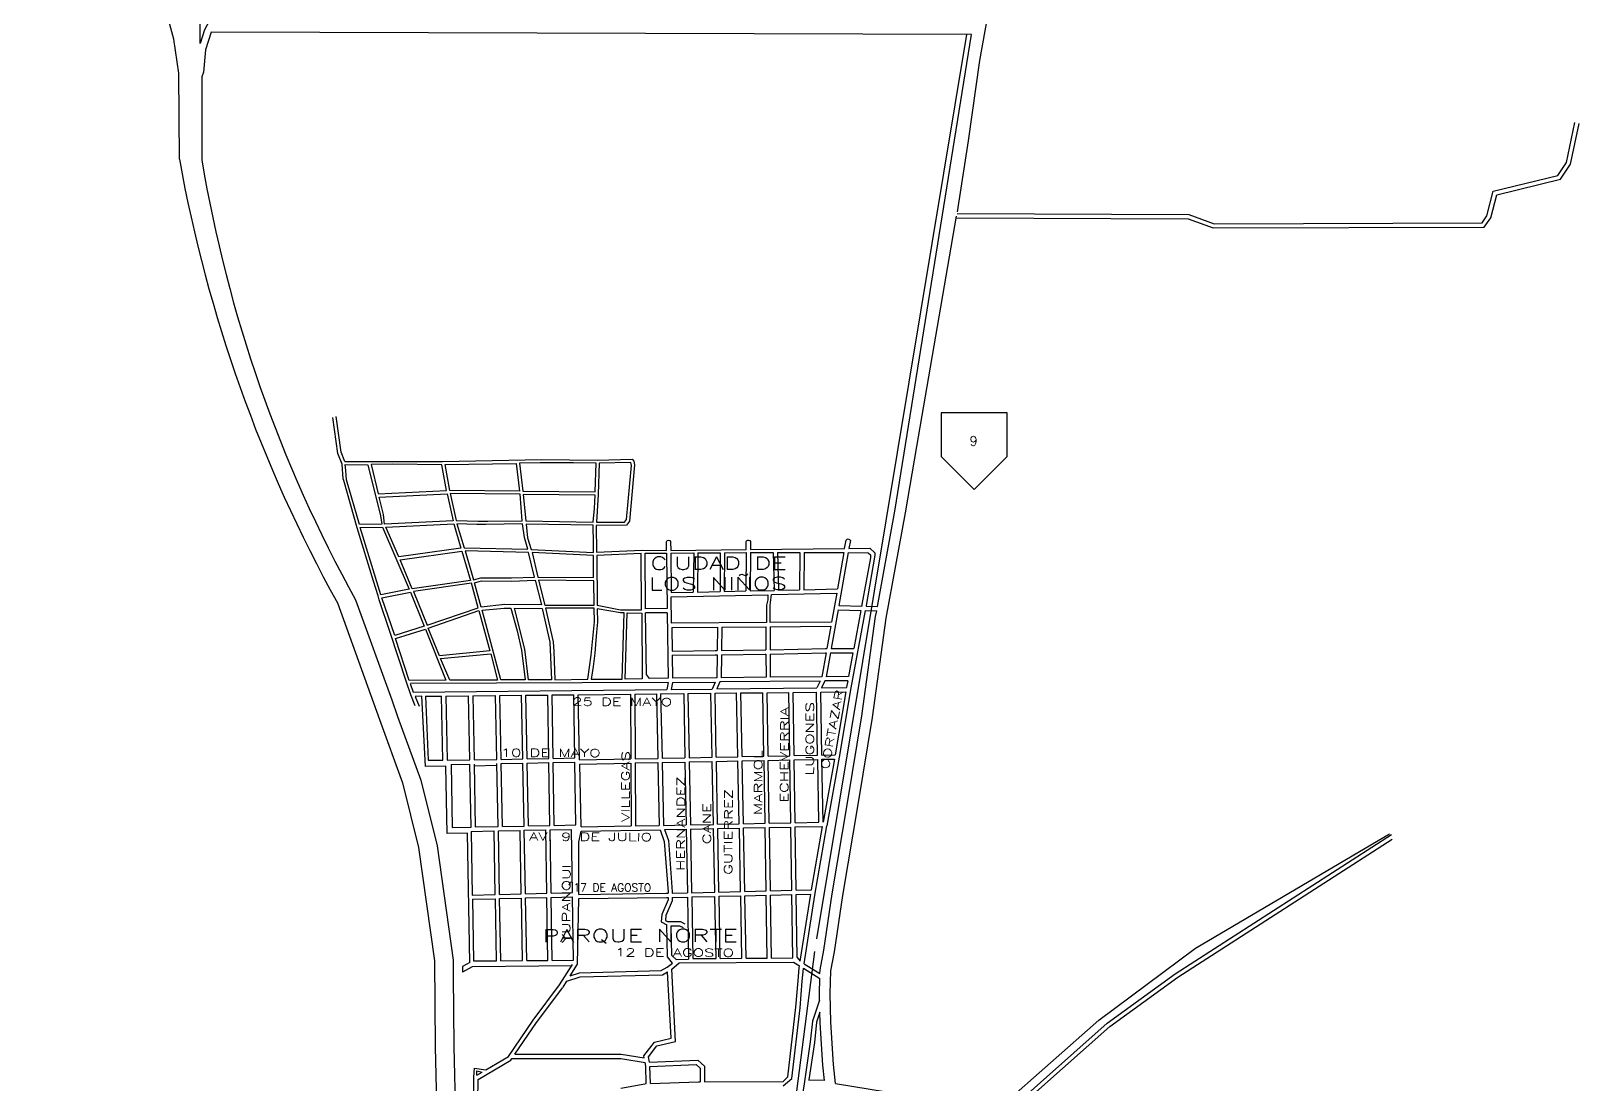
# Model space of a CAD drawing. Header units: millimetres. Extents: x 4375152 to 4409667, y 6523746 to 6549185.
# Drawn here: x 4386273 to 4389561, y 6536625 to 6538863 of the extents above; entities that cross this region are included whole.
import ezdxf
from ezdxf.enums import TextEntityAlignment as Align

# ---------------------------------------------------------------- set-up
doc = ezdxf.new("R2010")
doc.units = ezdxf.units.MM
for name, color, linetype in [('CANAL', 252, 'Continuous'), ('FERROCARRIL', 252, 'VÍAS'), ('LINEA CALLE', 252, 'Continuous'), ('NOMBRE BARRIO', 8, 'Continuous'), ('NOMBRE CALLE', 252, 'Continuous')]:
    doc.layers.add(name, color=color, linetype=linetype)
doc.styles.add('ROMANS', font='romans')
doc.styles.get("Standard").update_dxf_attribs({"font": 'arial.ttf'})
doc.linetypes.add('SUBTERRANEA_3', pattern='A,40,0,["///",Standard,S=5.6,R=0,X=0,Y=-1.2],-12.5', length=52.5)
doc.linetypes.add('VÍAS', pattern='A,3.81,[130,ltypeshp.shx,S=6.35,R=0,X=0,Y=0],3.81', length=7.62)

msp = doc.modelspace()

# ---------------------------------------------------------------- linework, layer by layer
at = {"layer": 'CANAL', "transparency": 33554687, "flags": 128}
for points in [[(4388745.8, 6536913.9), (4389158, 6537156.5)], [(4388541, 6536760.8), (4388745.8, 6536913.9)]]:
    msp.add_lwpolyline(points, dxfattribs=at)
msp.add_lwpolyline([(4387810.9, 6536492.4), (4387810.9, 6536492.4), (4387911.6, 6536466.7, -0.043078), (4387936.3, 6536400.7, 0.425174), (4388034.6, 6536394.3, 0.054011), (4388335.6, 6536579.1), (4388541, 6536760.8)], format="xyb", dxfattribs=at)
at = {"layer": 'FERROCARRIL', "ltscale": 0.3, "transparency": 33554687, "flags": 128}
for points in [[(4388259.7, 6538855.5), (4387941.1, 6536933.2)], [(4387936.8, 6536906.7), (4387898.3, 6536609.6), (4387886.4, 6536525)]]:
    msp.add_lwpolyline(points, dxfattribs=at)
at = {"layer": 'LINEA CALLE', "transparency": 33554687}
for p, q in [((4388288.2, 6538800.4), (4388320.7, 6538984.5)), ((4388264, 6538629.4), (4388288.2, 6538800.4)), ((4388240.2, 6538478.2), (4388264, 6538629.4)), ((4388154.1, 6537979.4), (4388238.7, 6538469.2)), ((4388129.8, 6537838.6), (4388154.1, 6537979.4)), ((4388070.6, 6537639.8), (4388107.6, 6537842.5)), ((4388089, 6537614.6), (4388129.8, 6537838.6)), ((4387745.7, 6537754), (4387791.8, 6537754.3)), ((4387791.8, 6537754.3), (4387791.3, 6537672.7)), ((4387800.8, 6537754.3), (4387800.3, 6537672.9)), ((4387800.8, 6537754.3), (4387849, 6537754.7)), ((4387849, 6537754.7), (4387851.1, 6537674)), ((4387858, 6537754.7), (4387860.1, 6537674.2)), ((4387858, 6537754.7), (4387905.7, 6537754.7)), ((4387905.7, 6537754.7), (4387905, 6537675.2)), ((4387914.8, 6537754.7), (4387914, 6537675.4)), ((4387914.8, 6537754.7), (4387999.3, 6537754.7)), ((4387999.3, 6537754.7), (4387985.5, 6537677)), ((4388008.4, 6537754.5), (4387988.5, 6537641.7)), ((4388008.4, 6537754.5), (4388050.6, 6537754.1)), ((4388054.1, 6537763.5), (4388065.1, 6537753.6)), ((4387578.1, 6537635), (4387576.8, 6537752.8)), ((4387576.8, 6537752.8), (4387622.6, 6537752.8)), ((4387622.6, 6537752.8), (4387624, 6537635.5)), ((4387631.6, 6537753.1), (4387680.2, 6537753.5)), ((4387631.6, 6537753.1), (4387632.6, 6537669.2)), ((4387680.2, 6537753.5), (4387679.1, 6537670.3)), ((4387689.3, 6537753.6), (4387688.2, 6537670.4)), ((4387689.3, 6537753.6), (4387736.7, 6537753.9)), ((4387736.7, 6537753.9), (4387736.2, 6537671.5)), ((4387745.7, 6537754), (4387745.2, 6537671.7)), ((4388056, 6537743.1), (4388037.6, 6537643.7)), ((4388065.1, 6537748.8), (4388046.5, 6537642.1)), ((4388050.6, 6537754.1), (4388056, 6537749.2)), ((4388056, 6537749.2), (4388056, 6537743.1)), ((4388065.1, 6537753.6), (4388065.1, 6537748.8)), ((4387632.6, 6537669.2), (4387679.1, 6537670.3)), ((4387688.2, 6537670.4), (4387736.2, 6537671.5)), ((4387745.2, 6537671.7), (4387791.3, 6537672.7)), ((4387800.3, 6537672.9), (4387851.1, 6537674)), ((4387860.1, 6537674.2), (4387905, 6537675.2)), ((4387914, 6537675.4), (4387985.5, 6537677)), ((4386923.4, 6537647.5), (4387012.6, 6537399.7)), ((4386962.2, 6537653.8), (4387038.8, 6537441)), ((4387624, 6537635.5), (4387578.1, 6537635)), ((4387624.1, 6537626.5), (4387578.2, 6537626)), ((4387579.7, 6537495.4), (4387578.2, 6537626)), ((4387624.1, 6537626.5), (4387625.8, 6537487.3)), ((4387986.9, 6537632.7), (4387972.3, 6537550.2)), ((4387986.8, 6537632.7), (4388035.4, 6537631.5)), ((4387988.5, 6537641.7), (4388037, 6537640.5)), ((4388044.5, 6537631.3), (4388013.9, 6537466.8)), ((4388035.4, 6537631.5), (4388020.2, 6537550.1)), ((4388037.6, 6537643.7), (4388037, 6537640.5)), ((4388044.5, 6537631.3), (4388068.9, 6537630.8)), ((4388046.5, 6537642.1), (4388046.2, 6537640.3)), ((4388046.2, 6537640.3), (4388070.6, 6537639.8)), ((4388066.6, 6537618.2), (4388068.9, 6537630.8)), ((4387633.5, 6537595.1), (4387731, 6537595.8)), ((4387633.5, 6537595.1), (4387634.2, 6537545)), ((4387731, 6537595.8), (4387730.2, 6537546.2)), ((4387740, 6537595.9), (4387739.2, 6537546.3)), ((4387740, 6537595.9), (4387833.4, 6537596.6)), ((4387833.4, 6537596.6), (4387833.6, 6537547.4)), ((4387842.4, 6537596.7), (4387971.5, 6537597.7)), ((4387842.4, 6537596.7), (4387842.6, 6537547.6)), ((4387971.5, 6537597.7), (4387963.1, 6537550.3)), ((4388037.6, 6537407), (4388066.6, 6537618.2)), ((4388060, 6537403.6), (4388089, 6537614.6)), ((4387634.2, 6537545), (4387725.9, 6537546.2)), ((4387634.3, 6537536), (4387726, 6537537.1)), ((4387634.3, 6537536), (4387634.9, 6537487.4)), ((4387725.9, 6537546.2), (4387730.2, 6537546.2)), ((4387726, 6537537.1), (4387730, 6537537.2)), ((4387730, 6537537.2), (4387729.2, 6537488.3)), ((4387739.1, 6537537.3), (4387738.3, 6537488.4)), ((4387739.1, 6537537.3), (4387831.9, 6537538.4)), ((4387739.2, 6537546.3), (4387831.7, 6537547.4)), ((4387831.7, 6537547.4), (4387833.6, 6537547.4)), ((4387831.9, 6537538.4), (4387833.6, 6537538.4)), ((4387833.6, 6537538.4), (4387833.9, 6537489.3)), ((4387842.6, 6537547.6), (4387960, 6537550.3)), ((4387842.7, 6537538.6), (4387960.1, 6537541.2)), ((4387842.7, 6537538.6), (4387842.9, 6537489.3)), ((4387961.5, 6537541.2), (4387952.5, 6537490.4)), ((4387960, 6537550.3), (4387963.1, 6537550.3)), ((4387960.1, 6537541.2), (4387961.5, 6537541.2)), ((4387970.7, 6537541.2), (4387961.7, 6537490.4)), ((4387970.7, 6537541.2), (4388018.5, 6537541.1)), ((4387972.3, 6537550.2), (4388020.2, 6537550.1)), ((4388018.5, 6537541.1), (4388009.2, 6537490.9)), ((4387586, 6537487), (4387579.7, 6537495.4)), ((4387626, 6537478.3), (4387078.4, 6537475.8)), ((4387084.6, 6537457.6), (4387623.3, 6537463.3)), ((4387625.8, 6537487.3), (4387586, 6537487)), ((4387729.2, 6537488.3), (4387634.9, 6537487.4)), ((4387726, 6537479.2), (4387719.3, 6537464.3)), ((4387736, 6537479.3), (4387729.2, 6537464.4)), ((4387729.2, 6537464.4), (4387941.7, 6537466.7)), ((4387948.7, 6537481.3), (4387736, 6537479.3)), ((4387833.9, 6537489.3), (4387738.3, 6537488.4)), ((4387952.5, 6537490.4), (4387842.9, 6537489.3)), ((4387948.7, 6537481.3), (4387941.7, 6537466.7)), ((4387958.8, 6537481.4), (4387951.8, 6537466.8)), ((4387951.8, 6537466.8), (4388004.9, 6537467.4)), ((4388007.5, 6537481.8), (4387958.8, 6537481.4)), ((4388009.2, 6537490.9), (4387961.7, 6537490.4)), ((4388013.9, 6537466.8), (4387989, 6537319.3)), ((4388005, 6537468.4), (4388004.9, 6537467.4)), ((4388007.5, 6537481.8), (4388005, 6537468.4)), ((4387038.8, 6537441), (4387051.4, 6537406)), ((4387110.5, 6537448.9), (4387144.8, 6537449.2)), ((4387110.5, 6537448.9), (4387116.6, 6537312.8)), ((4387147.5, 6537313.3), (4387144.8, 6537449.2)), ((4387153.8, 6537449.3), (4387202.2, 6537449.8)), ((4387153.8, 6537449.3), (4387156.3, 6537312.9)), ((4387204.9, 6537313.9), (4387202.2, 6537449.8)), ((4387211.2, 6537449.9), (4387259.6, 6537450.5)), ((4387211.2, 6537449.9), (4387213.7, 6537313.5)), ((4387262.3, 6537314.5), (4387259.6, 6537450.5)), ((4387268.7, 6537450.5), (4387314.5, 6537451)), ((4387271.3, 6537314.7), (4387268.7, 6537450.5)), ((4387317.3, 6537315.6), (4387314.5, 6537451)), ((4387323.6, 6537451.1), (4387370.4, 6537451.6)), ((4387326.3, 6537315.8), (4387323.6, 6537451.1)), ((4387372.6, 6537316.7), (4387370.4, 6537451.6)), ((4387379.4, 6537451.7), (4387425.5, 6537452.2)), ((4387381.7, 6537316.9), (4387379.4, 6537451.7)), ((4387427.6, 6537317.8), (4387425.5, 6537452.2)), ((4387434.6, 6537452.3), (4387546, 6537453.5)), ((4387438, 6537313.8), (4387434.6, 6537452.3)), ((4387546, 6537453.5), (4387546.8, 6537315.9)), ((4387555.1, 6537453.6), (4387600.9, 6537454.1)), ((4387555.1, 6537453.6), (4387555.8, 6537316.1)), ((4387600.9, 6537454.1), (4387603.9, 6537317)), ((4387609.9, 6537454.2), (4387659, 6537454.7)), ((4387609.9, 6537454.2), (4387612.9, 6537317.2)), ((4387659, 6537454.7), (4387661.5, 6537318.2)), ((4387668.1, 6537454.8), (4387716.5, 6537455.3)), ((4387668.1, 6537454.8), (4387670.6, 6537318.4)), ((4387719.2, 6537319.3), (4387716.5, 6537455.3)), ((4387725.5, 6537455.4), (4387771.4, 6537455.9)), ((4387728.2, 6537319.5), (4387725.5, 6537455.4)), ((4387774.1, 6537320.4), (4387771.4, 6537455.9)), ((4387780.4, 6537456), (4387827.3, 6537456.4)), ((4387783.1, 6537320.6), (4387780.4, 6537456)), ((4387829.5, 6537321.5), (4387827.3, 6537456.4)), ((4387836.3, 6537456.5), (4387882.4, 6537457)), ((4387838.5, 6537321.7), (4387836.3, 6537456.5)), ((4387884.4, 6537322.6), (4387882.4, 6537457)), ((4387891.4, 6537457.1), (4387941.1, 6537457.6)), ((4387893.5, 6537322.8), (4387891.4, 6537457.1)), ((4387943.5, 6537323.8), (4387941.1, 6537457.6)), ((4387950.1, 6537457.7), (4388003.3, 6537458.3)), ((4387952.5, 6537324), (4387950.1, 6537457.7)), ((4388003.3, 6537458.3), (4387980.7, 6537324.5)), ((4387012.6, 6537399.7), (4387061.8, 6537264.9)), ((4387051.4, 6537406), (4387100.8, 6537270.3)), ((4388007.9, 6537226.8), (4388037.6, 6537407)), ((4388030.2, 6537223.1), (4388060, 6537403.6)), ((4387116.6, 6537312.8), (4387147.5, 6537313.3)), ((4387156.3, 6537312.9), (4387204.9, 6537313.9)), ((4387164.9, 6537303.8), (4387204.6, 6537304.6)), ((4387164.9, 6537303.8), (4387167.3, 6537170.2)), ((4387207.3, 6537171), (4387204.6, 6537304.6)), ((4387213.7, 6537313.5), (4387262.3, 6537314.5)), ((4387213.7, 6537304.8), (4387216.1, 6537171.2)), ((4387264.9, 6537172.2), (4387262.3, 6537305.7)), ((4387271.3, 6537314.7), (4387317.3, 6537315.6)), ((4387271.3, 6537305.8), (4387317.2, 6537306.8)), ((4387273.9, 6537172.3), (4387271.3, 6537305.9)), ((4387319.9, 6537173.2), (4387317.2, 6537306.8)), ((4387326.3, 6537315.8), (4387372.6, 6537316.7)), ((4387326.3, 6537307), (4387372.6, 6537307.9)), ((4387329, 6537173.4), (4387326.3, 6537307)), ((4387374.7, 6537174.3), (4387372.6, 6537307.9)), ((4387381.6, 6537308.1), (4387427.5, 6537309)), ((4387383.8, 6537174.5), (4387381.6, 6537308.1)), ((4387381.7, 6537316.9), (4387427.6, 6537317.8)), ((4387429.6, 6537175.4), (4387427.5, 6537309)), ((4387438, 6537313.8), (4387546.8, 6537315.9)), ((4387438.3, 6537304.7), (4387546.8, 6537306.9)), ((4387441.3, 6537171.2), (4387438.3, 6537304.7)), ((4387546.8, 6537306.9), (4387547.6, 6537173.3)), ((4387555.8, 6537316.1), (4387603.9, 6537317)), ((4387555.9, 6537307.1), (4387604.1, 6537308)), ((4387555.9, 6537307.1), (4387556.6, 6537173.5)), ((4387604.1, 6537308), (4387607, 6537174.4)), ((4387612.9, 6537317.2), (4387661.5, 6537318.2)), ((4387613.1, 6537308.2), (4387661.7, 6537309.2)), ((4387613.1, 6537308.2), (4387616.1, 6537174.6)), ((4387661.7, 6537309.2), (4387664.1, 6537175.6)), ((4387670.6, 6537318.4), (4387719.2, 6537319.3)), ((4387670.7, 6537309.3), (4387719.3, 6537310.3)), ((4387670.7, 6537309.3), (4387673.2, 6537175.8)), ((4387722, 6537176.7), (4387719.3, 6537310.3)), ((4387728.2, 6537319.5), (4387774.1, 6537320.4)), ((4387728.4, 6537310.5), (4387774.3, 6537311.4)), ((4387731, 6537176.9), (4387728.4, 6537310.5)), ((4387777, 6537177.8), (4387774.3, 6537311.4)), ((4387783.1, 6537320.6), (4387829.5, 6537321.5)), ((4387783.3, 6537311.6), (4387829.6, 6537312.5)), ((4387786, 6537178), (4387783.3, 6537311.6)), ((4387831.8, 6537178.9), (4387829.6, 6537312.5)), ((4387838.5, 6537321.7), (4387884.4, 6537322.6)), ((4387838.6, 6537312.7), (4387884.6, 6537313.6)), ((4387840.8, 6537179.1), (4387838.6, 6537312.7)), ((4387886.7, 6537180), (4387884.6, 6537313.6)), ((4387893.5, 6537322.8), (4387943.5, 6537323.8)), ((4387893.6, 6537313.8), (4387943.6, 6537314.8)), ((4387895.7, 6537180.2), (4387893.6, 6537313.8)), ((4387946, 6537181.1), (4387943.6, 6537314.8)), ((4387952.5, 6537324), (4387980.7, 6537324.5)), ((4387952.7, 6537314.9), (4387979.2, 6537315.5)), ((4387955.1, 6537181.3), (4387952.7, 6537314.9)), ((4387979.2, 6537315.5), (4387955.1, 6537181.3)), ((4387989, 6537319.3), (4387962.9, 6537173.5)), ((4387061.8, 6537264.9), (4387095.5, 6537127.2)), ((4387100.8, 6537270.3), (4387135.1, 6537130.8)), ((4387974.6, 6537028.9), (4388007.9, 6537226.8)), ((4387996.9, 6537025.4), (4388030.2, 6537223.1)), ((4387167.3, 6537170.2), (4387207.3, 6537171)), ((4387207.5, 6537161.8), (4387256.3, 6537162.8)), ((4387216.1, 6537171.2), (4387264.9, 6537172.2)), ((4387258.9, 6537027.7), (4387256.3, 6537162.8)), ((4387265.3, 6537162.9), (4387311.3, 6537163.9)), ((4387268, 6537027.9), (4387265.3, 6537162.9)), ((4387273.9, 6537172.3), (4387319.9, 6537173.2)), ((4387314, 6537029.1), (4387311.3, 6537163.9)), ((4387320.3, 6537164), (4387366.1, 6537164.9)), ((4387323.1, 6537029.3), (4387320.3, 6537164)), ((4387329, 6537173.4), (4387374.7, 6537174.3)), ((4387368.3, 6537030.4), (4387366.1, 6537164.9)), ((4387375.1, 6537165.1), (4387420.9, 6537166)), ((4387377.3, 6537030.6), (4387375.1, 6537165.1)), ((4387383.8, 6537174.5), (4387429.6, 6537175.4)), ((4387423, 6537031.7), (4387420.9, 6537166)), ((4387441.3, 6537171.2), (4387547.6, 6537173.3)), ((4387441.4, 6537162.1), (4387608.8, 6537165.4)), ((4387556.6, 6537173.5), (4387607, 6537174.4)), ((4387608.8, 6537165.4), (4387617.5, 6537140.2)), ((4387616.1, 6537174.6), (4387664.1, 6537175.6)), ((4387618.3, 6537165.6), (4387664.3, 6537166.5)), ((4387618.3, 6537165.6), (4387626.5, 6537142.1)), ((4387664.3, 6537166.5), (4387666.8, 6537031.2)), ((4387673.2, 6537175.8), (4387722, 6537176.7)), ((4387673.3, 6537166.7), (4387722.1, 6537167.7)), ((4387673.3, 6537166.7), (4387675.8, 6537031.5)), ((4387724.8, 6537032.6), (4387722.1, 6537167.7)), ((4387731, 6537176.9), (4387777, 6537177.8)), ((4387731.2, 6537167.9), (4387777.2, 6537168.8)), ((4387733.8, 6537032.9), (4387731.2, 6537167.9)), ((4387779.9, 6537034), (4387777.2, 6537168.8)), ((4387786, 6537178), (4387831.8, 6537178.9)), ((4387786.2, 6537169), (4387831.9, 6537169.9)), ((4387789, 6537034.2), (4387786.2, 6537169)), ((4387834.2, 6537035.3), (4387831.9, 6537169.9)), ((4387840.8, 6537179.1), (4387886.7, 6537180)), ((4387841, 6537170), (4387886.8, 6537170.9)), ((4387843.2, 6537035.5), (4387841, 6537170)), ((4387888.9, 6537036.6), (4387886.8, 6537170.9)), ((4387895.7, 6537180.2), (4387946, 6537181.1)), ((4387895.8, 6537171.1), (4387953.5, 6537172.3)), ((4387897.9, 6537036.8), (4387895.8, 6537171.1)), ((4387930.4, 6537037.6), (4387953.5, 6537172.3)), ((4387937.7, 6537026.5), (4387962.9, 6537173.5)), ((4387955.1, 6537181.3), (4387955.2, 6537181.3)), ((4387135.1, 6537130.8), (4387169.3, 6536888.3)), ((4387207.5, 6537161.8), (4387209.9, 6537026.5)), ((4387436.1, 6537139.1), (4387441.5, 6537162.4)), ((4387436.5, 6537027.4), (4387436.1, 6537139.1)), ((4387617.5, 6537140.2), (4387625.7, 6537033.1)), ((4387626.5, 6537142.1), (4387634.7, 6537033.4)), ((4388703.1, 6536859.1), (4389162.6, 6537154.9)), ((4388708.2, 6536851.6), (4389163.9, 6537144.9)), ((4387095.5, 6537127.2), (4387129.5, 6536886.8)), ((4387377.3, 6537030.6), (4387423, 6537031.7)), ((4387625.7, 6537033.1), (4387625.7, 6537030.3)), ((4387634.7, 6537033.4), (4387634.7, 6537030.5)), ((4387634.7, 6537030.5), (4387666.8, 6537031.2)), ((4387675.8, 6537031.5), (4387724.8, 6537032.6)), ((4387733.8, 6537032.9), (4387779.9, 6537034)), ((4387789, 6537034.2), (4387834.2, 6537035.3)), ((4387843.2, 6537035.5), (4387888.9, 6537036.6)), ((4387897.9, 6537036.8), (4387930.4, 6537037.6)), ((4387209.9, 6537026.5), (4387258.9, 6537027.7)), ((4387210.1, 6537017.5), (4387259.1, 6537018.7)), ((4387210.1, 6537017.5), (4387212.5, 6536886.6)), ((4387261.7, 6536886.9), (4387259.1, 6537018.7)), ((4387268, 6537027.9), (4387314, 6537029.1)), ((4387268.1, 6537018.9), (4387314.2, 6537020)), ((4387270.7, 6536887), (4387268.1, 6537018.9)), ((4387316.9, 6536887.3), (4387314.2, 6537020)), ((4387323.1, 6537029.3), (4387368.3, 6537030.4)), ((4387323.3, 6537020.2), (4387368.4, 6537021.3)), ((4387326, 6536887.4), (4387323.3, 6537020.2)), ((4387370.6, 6536887.7), (4387368.4, 6537021.3)), ((4387377.5, 6537021.5), (4387423.1, 6537022.6)), ((4387379.6, 6536887.7), (4387377.5, 6537021.5)), ((4387425.2, 6536888.3), (4387423.1, 6537022.6)), ((4387433.2, 6536879.4), (4387436.5, 6537018.8)), ((4387436.5, 6537027.4), (4387621.9, 6537030.2)), ((4387436.5, 6537018.8), (4387622.1, 6537021.1)), ((4387625.7, 6537016.3), (4387612.2, 6536985.1)), ((4387634.7, 6537014.4), (4387621.1, 6536982.9)), ((4387621.9, 6537030.2), (4387625.7, 6537030.3)), ((4387622.1, 6537021.1), (4387625.7, 6537021.2)), ((4387625.7, 6537021.2), (4387625.7, 6537016.3)), ((4387634.7, 6537021.4), (4387666.9, 6537022.2)), ((4387634.7, 6537021.4), (4387634.7, 6537014.4)), ((4387666.9, 6537022.2), (4387669.4, 6536890.5)), ((4387676, 6537022.4), (4387725, 6537023.6)), ((4387676, 6537022.4), (4387678.4, 6536891.5)), ((4387727.6, 6536891.9), (4387725, 6537023.6)), ((4387734, 6537023.8), (4387780.1, 6537024.9)), ((4387736.6, 6536891.9), (4387734, 6537023.8)), ((4387782.8, 6536892.2), (4387780.1, 6537024.9)), ((4387789.1, 6537025.1), (4387834.3, 6537026.2)), ((4387791.8, 6536892.3), (4387789.1, 6537025.1)), ((4387836.5, 6536892.6), (4387834.3, 6537026.2)), ((4387843.3, 6537026.5), (4387889, 6537027.5)), ((4387845.5, 6536892.6), (4387843.3, 6537026.5)), ((4387891.1, 6536893.2), (4387889, 6537027.5)), ((4387898, 6537027.8), (4387928.9, 6537028.5)), ((4387900.1, 6536893.4), (4387898, 6537027.8)), ((4387906.5, 6536885.7), (4387928.8, 6537028)), ((4387914.9, 6536880.6), (4387937.7, 6537026.5)), ((4387928.8, 6537028), (4387928.9, 6537028.5)), ((4387956.8, 6536909.5), (4387974.6, 6537028.9)), ((4387979.1, 6536905.7), (4387996.9, 6537025.4)), ((4387612.2, 6536985.1), (4387610.9, 6536969.3)), ((4387610.9, 6536969.3), (4387623.3, 6536963)), ((4387621.1, 6536982.9), (4387620.2, 6536972.3)), ((4387620.2, 6536972.3), (4387624.3, 6536970.3)), ((4387624.3, 6536970.3), (4387652.1, 6536970.3)), ((4387652.1, 6536970.3), (4387661.6, 6536965.4)), ((4387624.5, 6536895.1), (4387623.3, 6536963)), ((4387632.3, 6536961.2), (4387650, 6536961.2)), ((4387633.5, 6536898.3), (4387632.3, 6536961.2)), ((4387650, 6536961.2), (4387657.5, 6536957.4)), ((4387948.6, 6536867.8), (4387956.8, 6536909.5)), ((4387971.2, 6536865.3), (4387979.1, 6536905.7)), ((4387129.5, 6536886.8), (4387130.9, 6536704.1)), ((4387169.3, 6536888.3), (4387169.6, 6536855.2)), ((4387212.5, 6536886.6), (4387261.7, 6536886.9)), ((4387270.7, 6536887), (4387316.9, 6536887.3)), ((4387326, 6536887.4), (4387370.6, 6536887.7)), ((4387379.6, 6536887.7), (4387425.2, 6536888.3)), ((4387395.4, 6536835.7), (4387422.6, 6536879.1)), ((4387418.1, 6536855.1), (4387433.2, 6536879.4)), ((4387611.3, 6536866), (4387624, 6536872.9)), ((4387624, 6536872.9), (4387634.9, 6536882)), ((4387634.9, 6536882), (4387624.5, 6536895.1)), ((4387642.7, 6536889.2), (4387633.5, 6536898.3)), ((4387633.6, 6536869), (4387649.3, 6536882.3)), ((4387641.5, 6536715.3), (4387633.6, 6536869)), ((4387642.7, 6536889.2), (4387669.4, 6536890.5)), ((4387649.3, 6536882.3), (4387892.2, 6536884)), ((4387678.4, 6536891.5), (4387727.6, 6536891.9)), ((4387736.6, 6536891.9), (4387782.8, 6536892.2)), ((4387791.8, 6536892.3), (4387836.5, 6536892.6)), ((4387845.5, 6536892.6), (4387891.1, 6536893.2)), ((4387892.2, 6536884), (4387905, 6536876)), ((4387900.1, 6536893.4), (4387906.5, 6536885.7)), ((4387901.9, 6536844), (4387904.3, 6536871.6)), ((4387904.3, 6536871.6), (4387905, 6536876)), ((4387910.9, 6536843.2), (4387913.3, 6536870.5)), ((4387913.3, 6536870.5), (4387913.4, 6536870.9)), ((4387913.4, 6536870.9), (4387948.1, 6536848.8)), ((4387914.9, 6536880.6), (4387948.4, 6536859.7)), ((4387948.4, 6536859.7), (4387948.6, 6536867.8)), ((4387169.6, 6536855.2), (4387170.7, 6536704.6)), ((4387339.2, 6536760.8), (4387395.4, 6536835.7)), ((4387403, 6536830.9), (4387410.7, 6536843.2)), ((4387410.7, 6536843.2), (4387439.2, 6536852.5)), ((4387418.1, 6536855.1), (4387437.7, 6536861.5)), ((4387437.7, 6536861.5), (4387611.3, 6536866)), ((4387439.2, 6536852.5), (4387613.7, 6536857.1)), ((4387613.7, 6536857.1), (4387624.8, 6536863)), ((4387632.1, 6536722.3), (4387624.8, 6536863)), ((4387897, 6536787.9), (4387901.9, 6536844)), ((4387906, 6536787), (4387910.9, 6536843.2)), ((4387947.2, 6536817.5), (4387948.1, 6536848.8)), ((4387969.8, 6536817.4), (4387971.2, 6536865.3)), ((4388558.4, 6536754.3), (4388703.1, 6536859.1)), ((4388564.1, 6536747.2), (4388708.2, 6536851.6)), ((4387346.6, 6536755.6), (4387402.6, 6536830.3)), ((4387947.5, 6536802.9), (4387932.2, 6536758.6)), ((4387947.5, 6536802.9), (4387947.2, 6536817.5)), ((4387971.2, 6536756), (4387969.8, 6536817.4)), ((4387880.2, 6536640.1), (4387897, 6536787.9)), ((4387888.9, 6536636.5), (4387906, 6536787)), ((4387948.1, 6536777.7), (4387941, 6536756.6)), ((4387948.6, 6536755), (4387948.1, 6536777.7)), ((4387286.9, 6536683.3), (4387339.2, 6536760.8)), ((4387300.3, 6536688.4), (4387346.6, 6536755.6)), ((4387932.2, 6536758.6), (4387927.5, 6536714.3)), ((4387941, 6536756.6), (4387936.5, 6536713.2)), ((4387954.6, 6536664.7), (4387948.6, 6536755)), ((4387977.1, 6536666.6), (4387971.2, 6536756)), ((4388345.7, 6536565.3), (4388558.4, 6536754.3)), ((4388363, 6536568.7), (4388564.1, 6536747.2)), ((4387130.9, 6536704.1), (4387144.6, 6536177.4)), ((4387170.7, 6536704.6), (4387184.4, 6536177.7)), ((4387574.5, 6536684.7), (4387596.9, 6536714)), ((4387584, 6536682.3), (4387602.1, 6536706)), ((4387596.9, 6536714), (4387632.1, 6536722.3)), ((4387602.1, 6536706), (4387641.5, 6536715.3)), ((4387927.5, 6536714.3), (4387914.8, 6536625.5)), ((4387936.5, 6536713.2), (4387924.5, 6536633.9)), ((4387222.4, 6536634.4), (4387291.5, 6536675.5)), ((4387238.9, 6536654.8), (4387286.9, 6536683.3)), ((4387291.5, 6536675.5), (4387294.1, 6536679.3)), ((4387294.1, 6536679.3), (4387525.3, 6536679.3)), ((4387300.3, 6536688.4), (4387526.1, 6536688.4)), ((4387525.3, 6536679.3), (4387576.9, 6536670.7)), ((4387526.1, 6536688.4), (4387575.3, 6536680.2)), ((4387575.3, 6536680.2), (4387574.5, 6536684.7)), ((4387578.3, 6536663), (4387576.9, 6536670.7)), ((4387586, 6536671.4), (4387584, 6536682.3)), ((4387586, 6536671.4), (4387688.8, 6536675.5)), ((4387688.8, 6536675.5), (4387703.3, 6536662.6)), ((4387210.5, 6536392.4), (4387213.4, 6536639.6)), ((4387219.8, 6536643.4), (4387230.6, 6536649.8)), ((4387579.2, 6536625.7), (4387578.3, 6536663)), ((4387587.4, 6536662.4), (4387685.5, 6536666.3)), ((4387588.2, 6536626), (4387587.4, 6536662.4)), ((4387685.5, 6536666.3), (4387694.2, 6536658.5)), ((4387694.2, 6536658.5), (4387694.3, 6536629.5)), ((4387703.3, 6536662.6), (4387703.3, 6536629.5)), ((4387870.1, 6536629.9), (4387880.2, 6536640.1)), ((4387870.1, 6536620.8), (4387888.9, 6536636.5)), ((4387957.8, 6536632), (4387954.6, 6536664.7)), ((4387981.2, 6536625.9), (4387977.1, 6536666.6)), ((4387221.9, 6536590.5), (4387222.4, 6536634.4)), ((4387525.5, 6536616), (4387576.2, 6536625.6)), ((4387576.2, 6536625.6), (4387579.2, 6536625.7)), ((4387588.2, 6536626), (4387690.4, 6536629.5)), ((4387690.4, 6536629.5), (4387694.3, 6536629.5)), ((4387703.3, 6536629.5), (4387870.1, 6536629.9)), ((4387914.8, 6536625.5), (4387888, 6536457.4)), ((4387957.8, 6536632), (4387924, 6536633.1)), ((4387981.2, 6536625.9), (4388302.1, 6536573.3))]:
    msp.add_line(p, q, dxfattribs=at)
at = {"layer": 'LINEA CALLE', "linetype": 'SUBTERRANEA_3', "ltscale": 0.07, "transparency": 33554687}
for p, q in [((4387213.4, 6536639.6), (4387214.7, 6536658.4)), ((4387214.7, 6536658.4), (4387238.9, 6536654.8)), ((4387219.8, 6536643.4), (4387219.3, 6536652.9)), ((4387219.3, 6536652.9), (4387230.6, 6536649.8))]:
    msp.add_line(p, q, dxfattribs=at)
at = {"layer": 'LINEA CALLE', "transparency": 33554687}
for points in [[(4386587.9, 6538590.2), (4386586.7, 6538773.4), (4386576.2, 6538845.4), (4386565.1, 6538884.2), (4386549.6, 6538918.7), (4386518.6, 6538965.9), (4386379.8, 6539101.9), (4386345.2, 6539132.9), (4386286.1, 6539172.7), (4386095, 6539214), (4386084.8, 6539214.2)], [(4386631.9, 6538836.1), (4386632.7, 6539100), (4386828.2, 6539060.7), (4386803, 6539020.5), (4386715.5, 6538961.4), (4386688.6, 6538938.3), (4386667.3, 6538914.3), (4386641.2, 6538865.2), (4386631.9, 6538836.1)], [(4386655.6, 6538860.1), (4386643, 6538822.7), (4386639, 6538775.2), (4386635.2, 6538765.5), (4386635.4, 6538589)], [(4388270.5, 6538855.5), (4386655.6, 6538860.1)], [(4388107.6, 6537842.5), (4388270.5, 6538855.5)], [(4388238.2, 6538465.9), (4388730.3, 6538463.9), (4388783.8, 6538444.2), (4389359.2, 6538446.2), (4389373.4, 6538465.8), (4389385.7, 6538514.8), (4389521.2, 6538547.8), (4389542.2, 6538579.9), (4389560.6, 6538666.1)], [(4388239.7, 6538474.9), (4388732, 6538473), (4388785.4, 6538453.2), (4389354.6, 6538455.3), (4389365.1, 6538469.7), (4389378.2, 6538522.2), (4389515.6, 6538555.7), (4389533.7, 6538583.5), (4389551.8, 6538668)], [(4387088.7, 6537428.4), (4387079.5, 6537451.8), (4387070, 6537479.2), (4387035.4, 6537584.2), (4387012.3, 6537654.2), (4387009.9, 6537662.2), (4387000.4, 6537693.3), (4386965.2, 6537807.2), (4386937, 6537907.7), (4386935.9, 6537910.9), (4386933.5, 6537942.1), (4386924.4, 6537964.8), (4386913.8, 6538041.6)], [(4386939.3, 6537948.1), (4386931.3, 6537967.9), (4386920.5, 6538043.6)], [(4387017.5, 6537814.8), (4386970.2, 6537814.3), (4386943.1, 6537908.9), (4386941.5, 6537928.4), (4386939.9, 6537941.2), (4386988.1, 6537940.8), (4387015.3, 6537832.2), (4387017.5, 6537814.8)], [(4387145, 6537941), (4387041.4, 6537942.1), (4386994.9, 6537941.4), (4387010.1, 6537878.8), (4387155, 6537886), (4387145, 6537941)], [(4387152.1, 6537941.2), (4387303.5, 6537943.9), (4387310.2, 6537884.7), (4387162, 6537886.1), (4387152.1, 6537941.2)], [(4387317, 6537884.6), (4387471.1, 6537883.1), (4387473, 6537944.5), (4387424.9, 6537945), (4387378.7, 6537944.7), (4387353.8, 6537944.9), (4387310.5, 6537944), (4387317, 6537884.6)], [(4387473.9, 6537819.2), (4387533.2, 6537818.6), (4387537.2, 6537824.3), (4387548.1, 6537939.7), (4387546.5, 6537945.5), (4387479.5, 6537944.6), (4387477.6, 6537877.5), (4387473.9, 6537819.2)], [(4387169, 6537822.1), (4387023.7, 6537815), (4387021.6, 6537835), (4387011.9, 6537872), (4387156.6, 6537879.1), (4387169, 6537822.1)], [(4387311.3, 6537878.2), (4387163.1, 6537879.7), (4387175.7, 6537822.4), (4387222.7, 6537820.9), (4387242.7, 6537820.7), (4387316.1, 6537822), (4387311.3, 6537878.2)], [(4387323.8, 6537821.9), (4387466.6, 6537819), (4387469.6, 6537847.8), (4387470.8, 6537876.5), (4387318.1, 6537878), (4387323.8, 6537821.9)], [(4387075.6, 6537676.7), (4387015.9, 6537664.5), (4386971.6, 6537807.9), (4387019.3, 6537808.1), (4387075.6, 6537676.7)], [(4387185.8, 6537764), (4387053.8, 6537744.9), (4387026.6, 6537808.3), (4387170.9, 6537815.3), (4387185.8, 6537764)], [(4387316.9, 6537815.2), (4387238.9, 6537813.9), (4387219.6, 6537814.1), (4387177.2, 6537815.4), (4387192.7, 6537764.7), (4387327.7, 6537761.2), (4387320.8, 6537786), (4387316.9, 6537815.2)], [(4387335.3, 6537760.7), (4387467.1, 6537754.8), (4387467.3, 6537773.5), (4387466.4, 6537812.2), (4387324.5, 6537815), (4387327.4, 6537785.8), (4387335.3, 6537760.7)], [(4387206, 6537695.3), (4387082.6, 6537677.3), (4387056.7, 6537738.6), (4387187.7, 6537757.5), (4387206, 6537695.3)], [(4387329.6, 6537754.3), (4387194.7, 6537758.1), (4387212.6, 6537696.5), (4387227.9, 6537700.9), (4387293, 6537700.3), (4387341.8, 6537701.7), (4387329.6, 6537754.3)], [(4387348.9, 6537702.3), (4387467.5, 6537701.1), (4387467.2, 6537747.9), (4387336.8, 6537754.3), (4387348.9, 6537702.3)], [(4387568.7, 6537752.2), (4387474.4, 6537748.1), (4387475.3, 6537642.3), (4387525.1, 6537632.9), (4387569.7, 6537632.5), (4387568.7, 6537752.2)], [(4387113.9, 6537599.8), (4387222.5, 6537637.1), (4387208.2, 6537689.2), (4387085.2, 6537671.5), (4387113.9, 6537599.8)], [(4387214.5, 6537689.7), (4387229.5, 6537694), (4387293.1, 6537693.4), (4387343.4, 6537695.5), (4387357.2, 6537643), (4387279.4, 6537643.7), (4387229, 6537638.6), (4387214.5, 6537689.7)], [(4387364, 6537642.7), (4387468.6, 6537642.6), (4387468, 6537694.5), (4387350.5, 6537695.6), (4387364, 6537642.7)], [(4387107.7, 6537597.7), (4387045.5, 6537578), (4387017.7, 6537658.2), (4387078.6, 6537670.2), (4387107.7, 6537597.7)], [(4387632.7, 6537660.2), (4387837.5, 6537664.7), (4387837.6, 6537654), (4387834.9, 6537642.4), (4387834.5, 6537605.7), (4387633.4, 6537604.1), (4387632.7, 6537660.2)], [(4387845.5, 6537664.9), (4387983.9, 6537667.9), (4387973.1, 6537606.7), (4387842.7, 6537605.7), (4387842.6, 6537642.6), (4387845.5, 6537664.9)], [(4387247.1, 6537545.5), (4387140.3, 6537535.1), (4387116.6, 6537593.7), (4387224.1, 6537630.9), (4387247.1, 6537545.5)], [(4387231, 6537631.8), (4387277.4, 6537636.5), (4387291.6, 6537636.4), (4387305, 6537588.2), (4387314.2, 6537547.1), (4387322.3, 6537484), (4387270.8, 6537483.5), (4387231, 6537631.8)], [(4387299.6, 6537636.3), (4387358.7, 6537635.7), (4387374.8, 6537563.8), (4387378.5, 6537484.2), (4387329.1, 6537483.9), (4387321.7, 6537549.3), (4387299.6, 6537636.3)], [(4387385.5, 6537484.1), (4387455.7, 6537485), (4387459.2, 6537511), (4387462.8, 6537536.6), (4387469.2, 6537606.9), (4387468.7, 6537636.1), (4387365.6, 6537636.3), (4387381.6, 6537564.3), (4387383.2, 6537544.2), (4387385.5, 6537484.1)], [(4387532.3, 6537625.9), (4387525.1, 6537626), (4387475.3, 6537634.9), (4387475.7, 6537606.2), (4387474.1, 6537585.3), (4387471.9, 6537559), (4387470, 6537540.6), (4387466.8, 6537511.9), (4387462.8, 6537485.1), (4387528.2, 6537485.5), (4387532.3, 6537625.9)], [(4387539, 6537625.9), (4387569.8, 6537625.5), (4387570.8, 6537485.7), (4387534.6, 6537485.6), (4387539, 6537625.9)], [(4387154, 6537482.9), (4387076.1, 6537482.6), (4387046.8, 6537571.4), (4387110.3, 6537591.4), (4387154, 6537482.9)], [(4387263.4, 6537483.4), (4387162, 6537482.9), (4387142.7, 6537528.9), (4387249.1, 6537539.2), (4387263.4, 6537483.4)], [(4387078.2, 6537475.8), (4387084.6, 6537457.6)], [(4387084.6, 6537457.6), (4387623.3, 6537463.3)], [(4387626, 6537478.3), (4387623.3, 6537463.3)], [(4387634.9, 6537478.4), (4387632.4, 6537463.4)], [(4387632.4, 6537463.4), (4387719.3, 6537464.3)], [(4387634.9, 6537478.4), (4387726, 6537479.2)], [(4387102.8, 6537448.8), (4387088.8, 6537448.3)], [(4387088.8, 6537448.3), (4387096.9, 6537427.6)], [(4387110.4, 6537299.6), (4387102.8, 6537448.8)], [(4387154, 6537300.2), (4387110.4, 6537299.6)], [(4387156.6, 6537157.4), (4387154, 6537300.2)], [(4387213.2, 6537301.4), (4387262, 6537302.2)], [(4387199.5, 6537158.1), (4387156.6, 6537157.4)], [(4387204.5, 6536882.9), (4387199.5, 6537158.1)], [(4387189.3, 6536874.5), (4387189.2, 6536862.9)], [(4387209.4, 6536874), (4387189.2, 6536862.9)], [(4387204.5, 6536882.9), (4387189.3, 6536874.5)], [(4387422.1, 6536875.7), (4387209.4, 6536874)]]:
    msp.add_lwpolyline(points, dxfattribs=at)
msp.add_lwpolyline([(4386939.3, 6537948.1), (4387147, 6537947.7), (4387357.5, 6537952.1), (4387474.9, 6537951), (4387549.2, 6537952.5), (4387552.9, 6537948.7), (4387554.6, 6537941.1), (4387543.7, 6537821.3), (4387537.5, 6537812.3), (4387473.3, 6537811.9), (4387474, 6537755), (4387571, 6537759.4), (4387622.6, 6537758.9), (4387622.3, 6537777.4, -0.678592), (4387631.2, 6537777.5), (4387631.4, 6537758.8), (4387791.7, 6537760.6), (4387791.7, 6537777.8, -0.684047), (4387801, 6537777.6), (4387800.9, 6537760.7), (4388000.8, 6537762.9), (4388003.9, 6537780.7, -0.617994), (4388013, 6537780.3), (4388009.9, 6537763), (4388054.1, 6537763.5)], format="xyb", dxfattribs=at)
for centre, radius, start, end in [((4389599.3, 6539130.9), 3059.5, 190.1789, 209.0029), ((4389525.5, 6539074.3), 2930.6, 189.531, 208.9933)]:
    msp.add_arc(centre, radius, start, end, dxfattribs=at)
at = {"layer": 'NOMBRE CALLE', "transparency": 33554687}
msp.add_lwpolyline([(4388205.9, 6538051.3), (4388205.9, 6537958.5), (4388275.8, 6537888.6), (4388345.8, 6537958.5), (4388345.8, 6538051.3)], close=True, dxfattribs=at)

# ---------------------------------------------------------------- texts
at = {"layer": 'LINEA CALLE', "transparency": 33554687, "style": 'ROMANS', "width": 1.5}
msp.add_text('LOS NIÑOS', height=27, rotation=0.1095, dxfattribs=at).set_placement((4387585, 6537674.4))
at = {"layer": 'NOMBRE BARRIO', "transparency": 33554687, "style": 'ROMANS', "width": 1.5}
msp.add_text('PARQUE NORTE', height=27, rotation=0.1095, dxfattribs=at).set_placement((4387359.1, 6536926.5))
at = {"layer": 'NOMBRE CALLE', "transparency": 33554687, "style": 'ROMANS'}
msp.add_text('9', height=20, dxfattribs=at).set_placement((4388274.7, 6537991.5), align=Align.MIDDLE)
for s, height, rotation, width, p in [('CIUDAD DE', 27, 0.1095, 1.5, (4387588.1, 6537718)), ('CORTAZAR', 17, 79.3462, 1.5, (4387966.5, 6537292.2)), ('25 DE MAYO', 17, 359.7731, 1.5, (4387422.3, 6537429)), ('LUGONES', 17, 89.7731, 1.5, (4387935, 6537280.3)), ('ECHEVERRIA', 17, 89.7731, 1.5, (4387880.8, 6537222.7)), ('10 DE MAYO', 17, 359.7731, 1.5, (4387270.4, 6537320.6)), ('VILLEGAS', 17, 89.7731, 1.5, (4387543.7, 6537181.7)), ('MARMOL', 17, 89.7731, 1.5, (4387825.2, 6537196.3)), ('HERNANDEZ', 17, 89.7731, 1.5, (4387660.8, 6537077.7)), ('GUTIERREZ', 17, 89.7731, 1.5, (4387761.9, 6537069.3)), ('CANE', 17, 89.7731, 1.5, (4387716.5, 6537134.4)), ('AV. 9 DE JULIO', 17, 359.7731, 1.5, (4387330.5, 6537142.2)), ('YUPANQUI', 17, 89.7731, 1.5, (4387417.7, 6536924.2)), ('17 DE AGOSTO', 17, 359.7731, 0.97825, (4387425, 6537034.3)), ('12 DE AGOSTO', 17, 359.7731, 1.5, (4387513.2, 6536896.3))]:
    msp.add_text(s, height=height, rotation=rotation, dxfattribs=dict(at, width=width)).set_placement(p)

doc.saveas('drawing.dxf')
